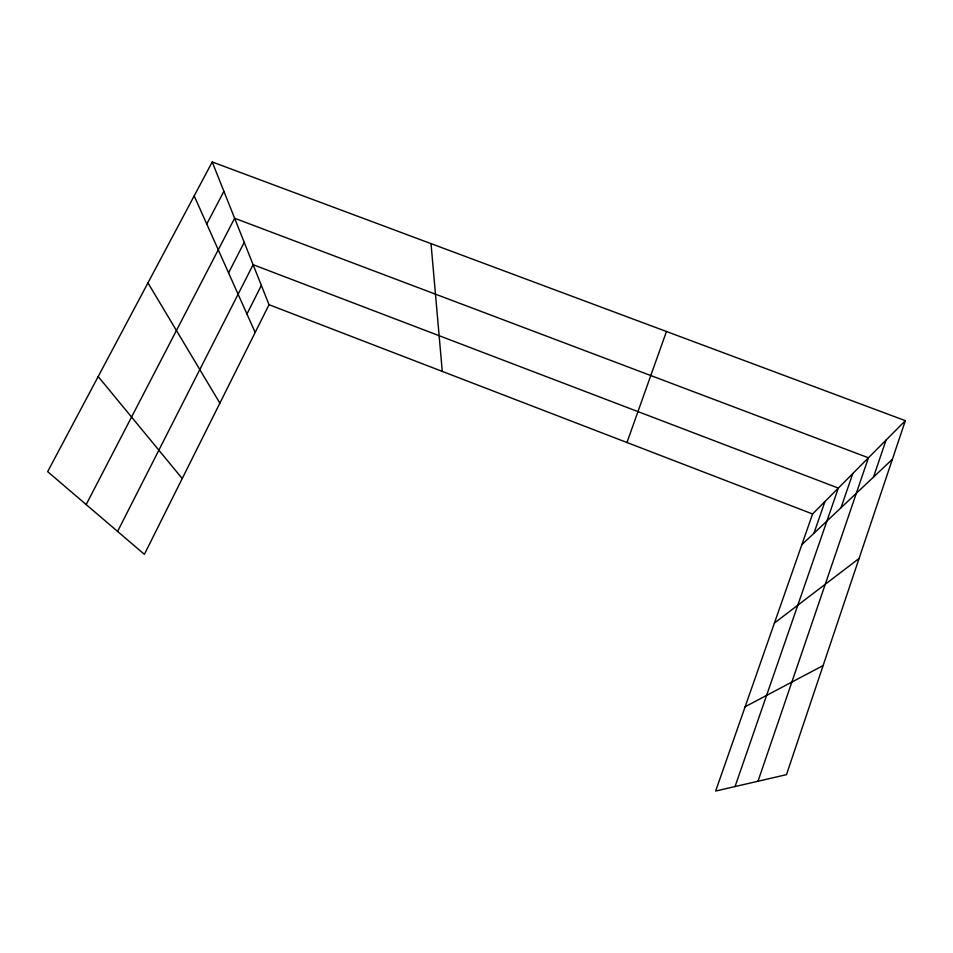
<?xml version="1.0" encoding="UTF-8"?>
<svg xmlns="http://www.w3.org/2000/svg" width="953" height="953" viewBox="0 0 953 953"><rect width="100%" height="100%" fill="white"/><g stroke="black" fill="none" stroke-linecap="round" stroke-linejoin="round"><path stroke-width="1.43" d="M905.35 420.666L786.487 774.658L715.643 791.038L812.587 513.989L905.35 420.666L212.221 161.962L47.65 471.64L144.391 554.336L269.032 304.698L212.221 161.962M873.52 477.06L886.052 440.083M757.992 781.246L868.445 457.797L234.629 218.261L86.175 504.578M841.022 507.723L852.78 473.558M735.049 786.547L838.33 488.091L253.105 264.684L117.588 531.429M813.91 533.311L824.976 501.528M626.967 442.526L666.457 331.501M246.946 314.014L261.36 285.4M228.577 272.868L244.218 242.36M206.753 224.015L223.907 191.327M801.842 544.699L892.389 459.263M774.432 623.036L859.082 558.458M745.139 706.733L823.118 665.563M269.032 304.698L812.587 513.989M98.183 376.554L182.237 478.537M147.953 282.886L219.881 403.143M194.186 195.889L255.178 332.442M431.018 243.623L442.275 371.396"/></g></svg>
